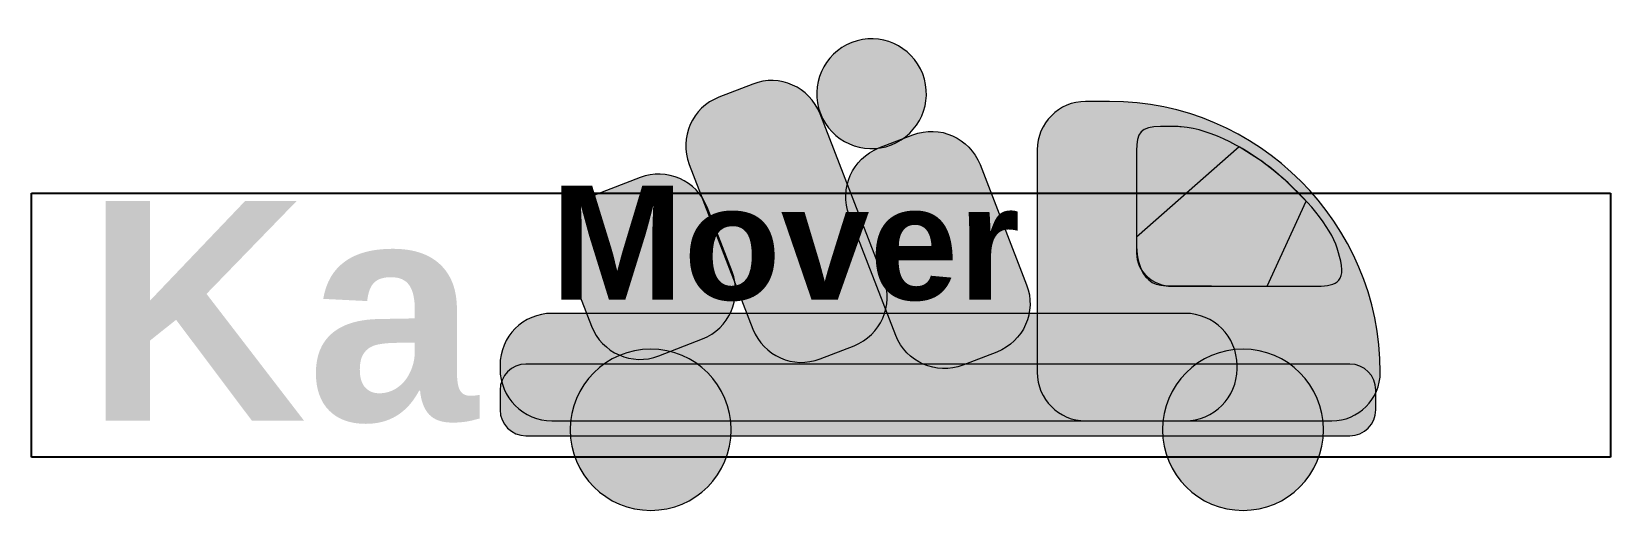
# Model space of a CAD drawing. Header units: inches. Extents: x 124 to 489, y 354 to 464.
import ezdxf

# ---------------------------------------------------------------- set-up
doc = ezdxf.new("R2010")
doc.units = ezdxf.units.IN
doc.header["$MEASUREMENT"] = 0
doc.layers.add('Layer 1', color=7, linetype='Continuous')
picture_1 = doc.add_image_def('image1.png', size_in_pixel=(365, 61))

# ---------------------------------------------------------------- blocks, each defined once
blk = doc.blocks.new('block 2')
at = {"layer": 'Layer 1', "true_color": 0xff0000}
h = blk.add_hatch(color=1, dxfattribs=at)
h.dxf.hatch_style = 2
edge = h.paths.add_edge_path()
edge.add_spline(control_points=[(330.01, 454.56), (332.54, 448.02), (329.29, 440.68), (322.76, 438.15), (316.22, 435.62), (308.88, 438.87), (306.35, 445.41), (303.83, 451.94), (307.07, 459.28), (313.61, 461.81), (320.14, 464.34), (327.48, 461.09), (330.01, 454.56)], knot_values=[0, 0, 0, 0, 1, 1, 1, 2, 2, 2, 3, 3, 3, 4, 4, 4, 4], degree=3, periodic=1)
at = {"layer": 'Layer 1', "true_color": 0xcc7a7a}
h = blk.add_hatch(color=23, dxfattribs=at)
h.dxf.hatch_style = 2
edge = h.paths.add_edge_path()
edge.add_spline(control_points=[(314.14, 391.75), (314.14, 391.75), (306.29, 388.71), (306.29, 388.71), (300.13, 386.33), (293.15, 389.42), (290.77, 395.57), (290.77, 395.57), (276.04, 433.66), (276.04, 433.66), (273.65, 439.82), (276.74, 446.8), (282.9, 449.18), (282.9, 449.18), (290.75, 452.22), (290.75, 452.22), (296.91, 454.6), (303.89, 451.51), (306.27, 445.36), (306.27, 445.36), (321.01, 407.27), (321.01, 407.27), (323.39, 401.11), (320.3, 394.13), (314.14, 391.75)], knot_values=[0, 0, 0, 0, 1, 1, 1, 2, 2, 2, 3, 3, 3, 4, 4, 4, 5, 5, 5, 6, 6, 6, 7, 7, 7, 8, 8, 8, 8], degree=3, periodic=1)
at = {"layer": 'Layer 1', "true_color": 0xff0000}
h = blk.add_hatch(color=1, dxfattribs=at)
h.dxf.hatch_style = 2
edge = h.paths.add_edge_path()
edge.add_spline(control_points=[(424.58, 374.39), (424.58, 374.39), (367.68, 374.39), (367.68, 374.39), (361.51, 374.39), (356.47, 379.44), (356.47, 385.61), (356.47, 385.61), (356.47, 436.99), (356.47, 436.99), (356.47, 443.16), (361.51, 448.2), (367.68, 448.2), (367.68, 448.2), (373.2, 448.2), (373.2, 448.2), (407.62, 448.2), (435.79, 420.03), (435.79, 385.61), (435.79, 385.61), (435.79, 385.61), (435.79, 385.61), (435.79, 379.44), (430.75, 374.39), (424.58, 374.39)], knot_values=[0, 0, 0, 0, 1, 1, 1, 2, 2, 2, 3, 3, 3, 4, 4, 4, 5, 5, 5, 6, 6, 6, 7, 7, 7, 8, 8, 8, 8], degree=3, periodic=1)
at = {"layer": 'Layer 1', "true_color": 0xcc7a7a}
h = blk.add_hatch(color=23, dxfattribs=at)
h.dxf.hatch_style = 2
edge = h.paths.add_edge_path()
edge.add_spline(control_points=[(339.31, 387.26), (339.31, 387.26), (347.16, 390.3), (347.16, 390.3), (353.32, 392.68), (356.41, 399.67), (354.02, 405.82), (354.02, 405.82), (343.27, 433.62), (343.27, 433.62), (340.89, 439.78), (333.91, 442.87), (327.75, 440.48), (327.75, 440.48), (319.9, 437.45), (319.9, 437.45), (313.74, 435.07), (310.65, 428.08), (313.03, 421.93), (313.03, 421.93), (323.79, 394.13), (323.79, 394.13), (326.17, 387.97), (333.15, 384.88), (339.31, 387.26)], knot_values=[0, 0, 0, 0, 1, 1, 1, 2, 2, 2, 3, 3, 3, 4, 4, 4, 5, 5, 5, 6, 6, 6, 7, 7, 7, 8, 8, 8, 8], degree=3, periodic=1)
at = {"layer": 'Layer 1', "true_color": 0xd6dbe5}
h = blk.add_hatch(color=254, dxfattribs=at)
h.dxf.hatch_style = 2
edge = h.paths.add_edge_path()
edge.add_spline(control_points=[(419.69, 405.5), (419.69, 405.5), (387.71, 405.5), (387.71, 405.5), (383.16, 405.5), (379.44, 408.96), (379.44, 413.19), (379.44, 413.19), (379.44, 436.75), (379.44, 436.75), (379.44, 440.99), (380.4, 442.38), (384.96, 442.38), (384.96, 442.38), (389.08, 442.38), (389.08, 442.38), (389.32, 442.38), (389.56, 442.33), (389.8, 442.31), (404, 441.29), (422.75, 423.94), (425.83, 414.33), (425.83, 414.33), (426.67, 411.3), (426.67, 411.3), (427.92, 405.5), (424.24, 405.5), (419.69, 405.5)], knot_values=[0, 0, 0, 0, 1, 1, 1, 2, 2, 2, 3, 3, 3, 4, 4, 4, 5, 5, 5, 6, 6, 6, 7, 7, 7, 8, 8, 8, 9, 9, 9, 9], degree=3, periodic=1)
at = {"layer": 'Layer 1', "true_color": 0xcc7a7a}
h = blk.add_hatch(color=23, dxfattribs=at)
h.dxf.hatch_style = 2
edge = h.paths.add_edge_path()
edge.add_spline(control_points=[(279.09, 393.31), (279.09, 393.31), (268.98, 389.4), (268.98, 389.4), (262.83, 387.02), (255.84, 390.11), (253.46, 396.26), (253.46, 396.26), (247.69, 411.19), (247.69, 411.19), (245.31, 417.35), (248.39, 424.33), (254.55, 426.71), (254.55, 426.71), (264.66, 430.62), (264.66, 430.62), (270.81, 433), (277.8, 429.91), (280.18, 423.76), (280.18, 423.76), (285.95, 408.83), (285.95, 408.83), (288.33, 402.67), (285.24, 395.69), (279.09, 393.31)], knot_values=[0, 0, 0, 0, 1, 1, 1, 2, 2, 2, 3, 3, 3, 4, 4, 4, 5, 5, 5, 6, 6, 6, 7, 7, 7, 8, 8, 8, 8], degree=3, periodic=1)
at = {"layer": 'Layer 1', "true_color": 0xff0000}
h = blk.add_hatch(color=1, dxfattribs=at)
h.dxf.hatch_style = 2
edge = h.paths.add_edge_path()
edge.add_spline(control_points=[(390.68, 374.39), (390.68, 374.39), (244.3, 374.39), (244.3, 374.39), (237.7, 374.39), (232.3, 379.79), (232.3, 386.39), (232.3, 386.39), (232.3, 387.23), (232.3, 387.23), (232.3, 393.83), (237.7, 399.23), (244.3, 399.23), (244.3, 399.23), (390.68, 399.23), (390.68, 399.23), (397.28, 399.23), (402.68, 393.83), (402.68, 387.23), (402.68, 387.23), (402.68, 386.39), (402.68, 386.39), (402.68, 379.79), (397.28, 374.39), (390.68, 374.39)], knot_values=[0, 0, 0, 0, 1, 1, 1, 2, 2, 2, 3, 3, 3, 4, 4, 4, 5, 5, 5, 6, 6, 6, 7, 7, 7, 8, 8, 8, 8], degree=3, periodic=1)
h = blk.add_hatch(color=1, dxfattribs=at)
h.dxf.hatch_style = 2
edge = h.paths.add_edge_path()
edge.add_spline(control_points=[(285.76, 372.32), (285.76, 362.04), (277.42, 353.7), (267.14, 353.7), (256.85, 353.7), (248.51, 362.04), (248.51, 372.32), (248.51, 382.61), (256.85, 390.95), (267.14, 390.95), (277.42, 390.95), (285.76, 382.61), (285.76, 372.32)], knot_values=[0, 0, 0, 0, 1, 1, 1, 2, 2, 2, 3, 3, 3, 4, 4, 4, 4], degree=3, periodic=1)
h = blk.add_hatch(color=1, dxfattribs=at)
h.dxf.hatch_style = 2
edge = h.paths.add_edge_path()
edge.add_spline(control_points=[(422.69, 372.32), (422.69, 362.04), (414.35, 353.7), (404.06, 353.7), (393.78, 353.7), (385.44, 362.04), (385.44, 372.32), (385.44, 382.61), (393.78, 390.95), (404.06, 390.95), (414.35, 390.95), (422.69, 382.61), (422.69, 372.32)], knot_values=[0, 0, 0, 0, 1, 1, 1, 2, 2, 2, 3, 3, 3, 4, 4, 4, 4], degree=3, periodic=1)
h = blk.add_hatch(color=1, dxfattribs=at)
h.dxf.hatch_style = 2
edge = h.paths.add_edge_path()
edge.add_spline(control_points=[(428.76, 370.95), (428.76, 370.95), (238.3, 370.95), (238.3, 370.95), (235, 370.95), (232.3, 373.65), (232.3, 376.95), (232.3, 376.95), (232.3, 381.5), (232.3, 381.5), (232.3, 384.8), (235, 387.5), (238.3, 387.5), (238.3, 387.5), (428.76, 387.5), (428.76, 387.5), (432.06, 387.5), (434.76, 384.8), (434.76, 381.5), (434.76, 381.5), (434.76, 376.95), (434.76, 376.95), (434.76, 373.65), (432.06, 370.95), (428.76, 370.95)], knot_values=[0, 0, 0, 0, 1, 1, 1, 2, 2, 2, 3, 3, 3, 4, 4, 4, 5, 5, 5, 6, 6, 6, 7, 7, 7, 8, 8, 8, 8], degree=3, periodic=1)
at = {"layer": 'Layer 1', "lineweight": 0}
for points, knots in [([(330.01, 454.56), (332.54, 448.02), (329.29, 440.68), (322.76, 438.15), (316.22, 435.62), (308.88, 438.87), (306.35, 445.41), (303.83, 451.94), (307.07, 459.28), (313.61, 461.81), (320.14, 464.34), (327.48, 461.09), (330.01, 454.56)], [0, 0, 0, 0, 1, 1, 1, 2, 2, 2, 3, 3, 3, 4, 4, 4, 4]), ([(314.14, 391.75), (314.14, 391.75), (306.29, 388.71), (306.29, 388.71), (300.13, 386.33), (293.15, 389.42), (290.77, 395.57), (290.77, 395.57), (276.04, 433.66), (276.04, 433.66), (273.65, 439.82), (276.74, 446.8), (282.9, 449.18), (282.9, 449.18), (290.75, 452.22), (290.75, 452.22), (296.91, 454.6), (303.89, 451.51), (306.27, 445.36), (306.27, 445.36), (321.01, 407.27), (321.01, 407.27), (323.39, 401.11), (320.3, 394.13), (314.14, 391.75)], [0, 0, 0, 0, 1, 1, 1, 2, 2, 2, 3, 3, 3, 4, 4, 4, 5, 5, 5, 6, 6, 6, 7, 7, 7, 8, 8, 8, 8]), ([(424.58, 374.39), (424.58, 374.39), (367.68, 374.39), (367.68, 374.39), (361.51, 374.39), (356.47, 379.44), (356.47, 385.61), (356.47, 385.61), (356.47, 436.99), (356.47, 436.99), (356.47, 443.16), (361.51, 448.2), (367.68, 448.2), (367.68, 448.2), (373.2, 448.2), (373.2, 448.2), (407.62, 448.2), (435.79, 420.03), (435.79, 385.61), (435.79, 385.61), (435.79, 385.61), (435.79, 385.61), (435.79, 379.44), (430.75, 374.39), (424.58, 374.39)], [0, 0, 0, 0, 1, 1, 1, 2, 2, 2, 3, 3, 3, 4, 4, 4, 5, 5, 5, 6, 6, 6, 7, 7, 7, 8, 8, 8, 8]), ([(339.31, 387.26), (339.31, 387.26), (347.16, 390.3), (347.16, 390.3), (353.32, 392.68), (356.41, 399.67), (354.02, 405.82), (354.02, 405.82), (343.27, 433.62), (343.27, 433.62), (340.89, 439.78), (333.91, 442.87), (327.75, 440.48), (327.75, 440.48), (319.9, 437.45), (319.9, 437.45), (313.74, 435.07), (310.65, 428.08), (313.03, 421.93), (313.03, 421.93), (323.79, 394.13), (323.79, 394.13), (326.17, 387.97), (333.15, 384.88), (339.31, 387.26)], [0, 0, 0, 0, 1, 1, 1, 2, 2, 2, 3, 3, 3, 4, 4, 4, 5, 5, 5, 6, 6, 6, 7, 7, 7, 8, 8, 8, 8]), ([(419.69, 405.5), (419.69, 405.5), (387.71, 405.5), (387.71, 405.5), (383.16, 405.5), (379.44, 408.96), (379.44, 413.19), (379.44, 413.19), (379.44, 436.75), (379.44, 436.75), (379.44, 440.99), (380.4, 442.38), (384.96, 442.38), (384.96, 442.38), (389.08, 442.38), (389.08, 442.38), (389.32, 442.38), (389.56, 442.33), (389.8, 442.31), (404, 441.29), (422.75, 423.94), (425.83, 414.33), (425.83, 414.33), (426.67, 411.3), (426.67, 411.3), (427.92, 405.5), (424.24, 405.5), (419.69, 405.5)], [0, 0, 0, 0, 1, 1, 1, 2, 2, 2, 3, 3, 3, 4, 4, 4, 5, 5, 5, 6, 6, 6, 7, 7, 7, 8, 8, 8, 9, 9, 9, 9]), ([(379.44, 416.83), (379.44, 416.83), (403.18, 437.68), (403.18, 437.68), (403.18, 437.68), (407.61, 434.87), (407.61, 434.87), (409.55, 433.74), (412.93, 430.8), (414.59, 429.27), (414.59, 429.27), (418.7, 425.17), (418.7, 425.17), (418.7, 425.17), (409.67, 405.5), (409.67, 405.5), (409.67, 405.5), (393.27, 405.57), (386.3, 405.62), (379.33, 405.66), (379.44, 413.66), (379.44, 416.83)], [0, 0, 0, 0, 1, 1, 1, 2, 2, 2, 3, 3, 3, 4, 4, 4, 5, 5, 5, 6, 6, 6, 7, 7, 7, 7]), ([(279.09, 393.31), (279.09, 393.31), (268.98, 389.4), (268.98, 389.4), (262.83, 387.02), (255.84, 390.11), (253.46, 396.26), (253.46, 396.26), (247.69, 411.19), (247.69, 411.19), (245.31, 417.35), (248.39, 424.33), (254.55, 426.71), (254.55, 426.71), (264.66, 430.62), (264.66, 430.62), (270.81, 433), (277.8, 429.91), (280.18, 423.76), (280.18, 423.76), (285.95, 408.83), (285.95, 408.83), (288.33, 402.67), (285.24, 395.69), (279.09, 393.31)], [0, 0, 0, 0, 1, 1, 1, 2, 2, 2, 3, 3, 3, 4, 4, 4, 5, 5, 5, 6, 6, 6, 7, 7, 7, 8, 8, 8, 8]), ([(390.68, 374.39), (390.68, 374.39), (244.3, 374.39), (244.3, 374.39), (237.7, 374.39), (232.3, 379.79), (232.3, 386.39), (232.3, 386.39), (232.3, 387.23), (232.3, 387.23), (232.3, 393.83), (237.7, 399.23), (244.3, 399.23), (244.3, 399.23), (390.68, 399.23), (390.68, 399.23), (397.28, 399.23), (402.68, 393.83), (402.68, 387.23), (402.68, 387.23), (402.68, 386.39), (402.68, 386.39), (402.68, 379.79), (397.28, 374.39), (390.68, 374.39)], [0, 0, 0, 0, 1, 1, 1, 2, 2, 2, 3, 3, 3, 4, 4, 4, 5, 5, 5, 6, 6, 6, 7, 7, 7, 8, 8, 8, 8]), ([(285.76, 372.32), (285.76, 362.04), (277.42, 353.7), (267.14, 353.7), (256.85, 353.7), (248.51, 362.04), (248.51, 372.32), (248.51, 382.61), (256.85, 390.95), (267.14, 390.95), (277.42, 390.95), (285.76, 382.61), (285.76, 372.32)], [0, 0, 0, 0, 1, 1, 1, 2, 2, 2, 3, 3, 3, 4, 4, 4, 4]), ([(422.69, 372.32), (422.69, 362.04), (414.35, 353.7), (404.06, 353.7), (393.78, 353.7), (385.44, 362.04), (385.44, 372.32), (385.44, 382.61), (393.78, 390.95), (404.06, 390.95), (414.35, 390.95), (422.69, 382.61), (422.69, 372.32)], [0, 0, 0, 0, 1, 1, 1, 2, 2, 2, 3, 3, 3, 4, 4, 4, 4]), ([(428.76, 370.95), (428.76, 370.95), (238.3, 370.95), (238.3, 370.95), (235, 370.95), (232.3, 373.65), (232.3, 376.95), (232.3, 376.95), (232.3, 381.5), (232.3, 381.5), (232.3, 384.8), (235, 387.5), (238.3, 387.5), (238.3, 387.5), (428.76, 387.5), (428.76, 387.5), (432.06, 387.5), (434.76, 384.8), (434.76, 381.5), (434.76, 381.5), (434.76, 376.95), (434.76, 376.95), (434.76, 373.65), (432.06, 370.95), (428.76, 370.95)], [0, 0, 0, 0, 1, 1, 1, 2, 2, 2, 3, 3, 3, 4, 4, 4, 5, 5, 5, 6, 6, 6, 7, 7, 7, 8, 8, 8, 8])]:
    blk.add_open_spline(points, degree=3, knots=knots, dxfattribs=at)
at = {"layer": 'Layer 1', "color": 7, "true_color": 0xffffff, "attachment_point": 7}
for s, insert, char_height in [('\\fArial Rounded MT|b1|i0|c0|p34;\\W1;Mover', (244.03, 401.99), 26.3727), ('\\fArial Rounded MT|b1|i0|c0|p34;\\W1;Ka', (136.42, 373.7), 50.7919)]:
    blk.add_mtext(s, dxfattribs=dict(at, insert=insert, char_height=char_height))

msp = doc.modelspace()

# ---------------------------------------------------------------- block references
at = {"layer": 'Layer 1'}
msp.add_blockref('block 2', (0, 0), dxfattribs=at)

# ---------------------------------------------------------------- pictures from other files: only their frames are drawn
image = msp.add_image(picture_1, insert=(124, 366), size_in_units=(365, 61), dxfattribs=at)

doc.saveas('drawing.dxf')
